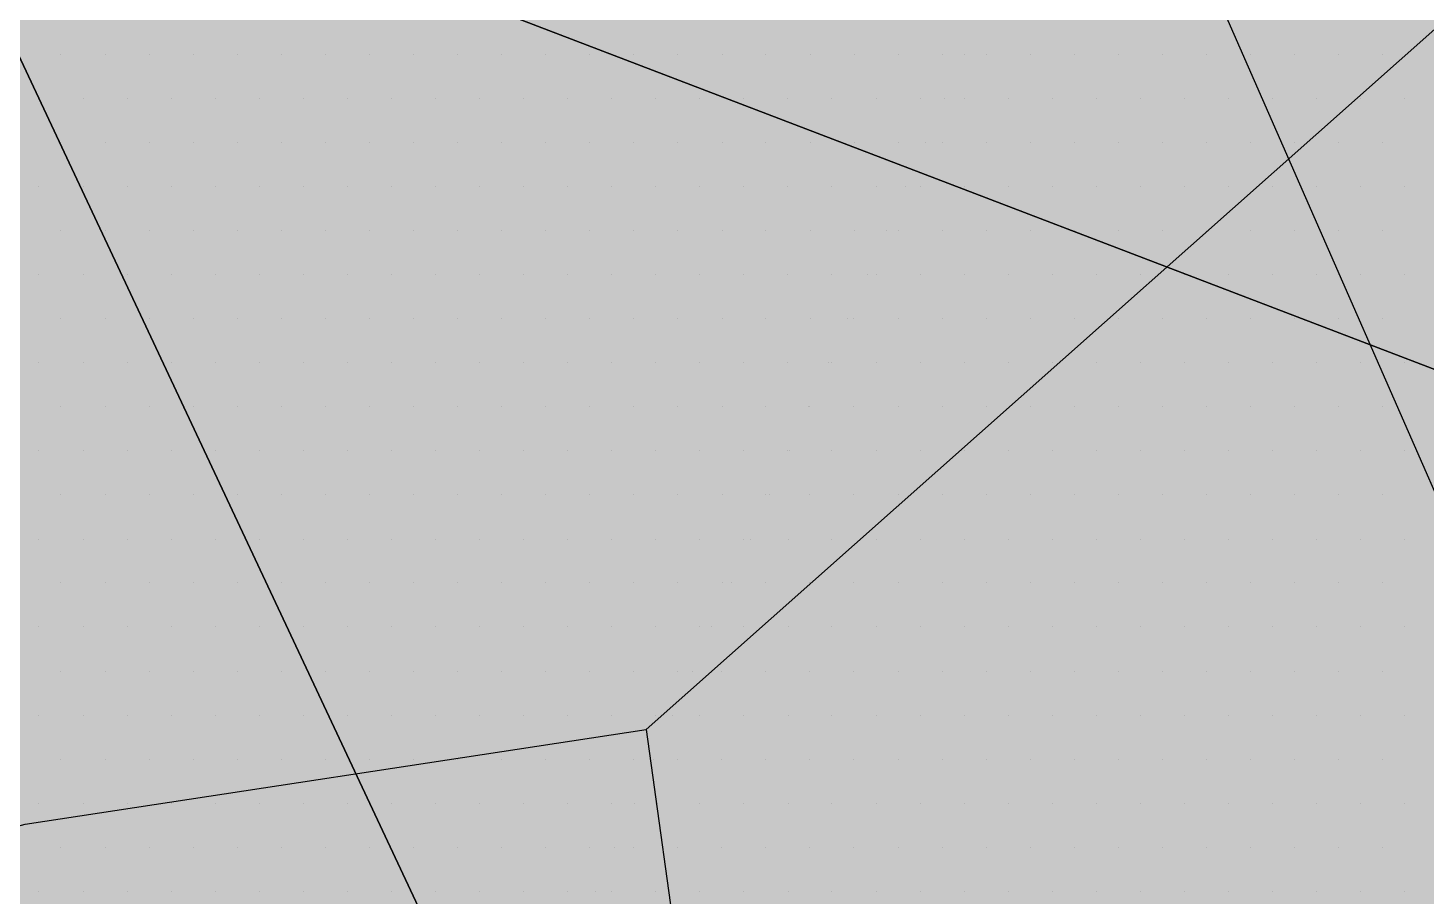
# Paper-space layout 'TOP_A1_00200_01-01-2017_MODELE' of a CAD drawing. Header units: millimetres. Extents: x -52 to 293, y -3 to 294.
# Drawn here: x -16.64 to -13.73, y 55.559 to 57.367 of the extents above; entities that cross this region are included whole.
import ezdxf

# ---------------------------------------------------------------- set-up
doc = ezdxf.new("R2010")
doc.units = ezdxf.units.MM
doc.header["$LTSCALE"] = 2
doc.linetypes.add('CACHEX2', pattern=[0.75, 0.5, -0.25])
for name, color, linetype in [('CALQUE_7', 4, 'Continuous'), ('CARTOUCHE', 7, 'Continuous'), ('rosace', 7, 'Continuous')]:
    doc.layers.add(name, color=color, linetype=linetype)

# ---------------------------------------------------------------- blocks, each defined once
blk = doc.blocks.new('A$C715108E3')
at = {"layer": 'CALQUE_7', "color": 131}
for p, q in [((-7.8185, -12.6892), (-7.8185, -12.6892)), ((-7.7267, -12.6892), (-7.7267, -12.6892)), ((-7.635, -12.6892), (-7.635, -12.6892)), ((-7.5434, -12.6892), (-7.5434, -12.6892)), ((-7.4515, -12.6892), (-7.4515, -12.6892)), ((-7.3597, -12.6892), (-7.3597, -12.6892)), ((-7.2683, -12.6892), (-7.2683, -12.6892)), ((-7.1764, -12.6892), (-7.1764, -12.6892)), ((-7.0846, -12.6892), (-7.0846, -12.6892)), ((-6.9928, -12.6892), (-6.9928, -12.6892)), ((-6.9013, -12.6892), (-6.9013, -12.6892)), ((-6.8095, -12.6892), (-6.8095, -12.6892)), ((-6.7175, -12.6892), (-6.7175, -12.6892)), ((-6.6262, -12.6892), (-6.6262, -12.6892)), ((-6.5342, -12.6892), (-6.5342, -12.6892)), ((-6.4421, -12.6892), (-6.4421, -12.6892)), ((-6.3509, -12.6892), (-6.3509, -12.6892)), ((-6.2589, -12.6892), (-6.2589, -12.6892)), ((-6.1672, -12.6892), (-6.1672, -12.6892)), ((-6.0757, -12.6892), (-6.0757, -12.6892)), ((-5.9841, -12.6892), (-5.9841, -12.6892)), ((-5.9376, -12.6892), (-5.9376, -12.6892)), ((-5.8921, -12.6892), (-5.8921, -12.6892)), ((-5.8001, -12.6892), (-5.8001, -12.6892)), ((-5.7088, -12.6892), (-5.7088, -12.6892)), ((-5.6168, -12.6892), (-5.6168, -12.6892)), ((-5.5248, -12.6892), (-5.5248, -12.6892)), ((-5.4335, -12.6892), (-5.4335, -12.6892)), ((-5.3417, -12.6892), (-5.3417, -12.6892)), ((-5.2498, -12.6892), (-5.2498, -12.6892)), ((-5.1584, -12.6892), (-5.1584, -12.6892)), ((-5.0665, -12.6892), (-5.0665, -12.6892)), ((-7.8642, -12.7805), (-7.8642, -12.7805)), ((-7.7724, -12.7805), (-7.7724, -12.7805)), ((-7.6809, -12.7805), (-7.6809, -12.7805)), ((-7.5891, -12.7805), (-7.5891, -12.7805)), ((-7.4973, -12.7805), (-7.4973, -12.7805)), ((-7.4058, -12.7805), (-7.4058, -12.7805)), ((-7.314, -12.7805), (-7.314, -12.7805)), ((-7.2222, -12.7805), (-7.2222, -12.7805)), ((-7.1307, -12.7805), (-7.1307, -12.7805)), ((-7.0389, -12.7805), (-7.0389, -12.7805)), ((-6.947, -12.7805), (-6.947, -12.7805)), ((-6.855, -12.7805), (-6.855, -12.7805)), ((-6.7637, -12.7805), (-6.7637, -12.7805)), ((-6.6719, -12.7805), (-6.6719, -12.7805)), ((-6.5799, -12.7805), (-6.5799, -12.7805)), ((-6.4886, -12.7805), (-6.4886, -12.7805)), ((-6.3966, -12.7805), (-6.3966, -12.7805)), ((-6.305, -12.7805), (-6.305, -12.7805)), ((-6.2133, -12.7805), (-6.2133, -12.7805)), ((-6.1213, -12.7805), (-6.1213, -12.7805)), ((-6.0296, -12.7805), (-6.0296, -12.7805)), ((-5.9785, -12.7805), (-5.9785, -12.7805)), ((-5.9376, -12.7805), (-5.9376, -12.7805)), ((-5.8465, -12.7805), (-5.8465, -12.7805)), ((-5.7545, -12.7805), (-5.7545, -12.7805)), ((-5.6625, -12.7805), (-5.6625, -12.7805)), ((-5.5712, -12.7805), (-5.5712, -12.7805)), ((-5.4792, -12.7805), (-5.4792, -12.7805)), ((-5.3874, -12.7805), (-5.3874, -12.7805)), ((-5.2959, -12.7805), (-5.2959, -12.7805)), ((-5.2041, -12.7805), (-5.2041, -12.7805)), ((-5.1123, -12.7805), (-5.1123, -12.7805)), ((-5.0208, -12.7805), (-5.0208, -12.7805)), ((-7.8185, -12.8729), (-7.8185, -12.8729)), ((-7.7267, -12.8729), (-7.7267, -12.8729)), ((-7.635, -12.8729), (-7.635, -12.8729)), ((-7.5434, -12.8729), (-7.5434, -12.8729)), ((-7.4515, -12.8729), (-7.4515, -12.8729)), ((-7.3597, -12.8729), (-7.3597, -12.8729)), ((-7.2683, -12.8729), (-7.2683, -12.8729)), ((-7.1764, -12.8729), (-7.1764, -12.8729)), ((-7.0846, -12.8729), (-7.0846, -12.8729)), ((-6.9928, -12.8729), (-6.9928, -12.8729)), ((-6.9013, -12.8729), (-6.9013, -12.8729)), ((-6.8095, -12.8729), (-6.8095, -12.8729)), ((-6.7175, -12.8729), (-6.7175, -12.8729)), ((-6.6262, -12.8729), (-6.6262, -12.8729)), ((-6.5342, -12.8729), (-6.5342, -12.8729)), ((-6.4421, -12.8729), (-6.4421, -12.8729)), ((-6.3509, -12.8729), (-6.3509, -12.8729)), ((-6.2589, -12.8729), (-6.2589, -12.8729)), ((-6.1672, -12.8729), (-6.1672, -12.8729)), ((-6.0757, -12.8729), (-6.0757, -12.8729)), ((-6.0188, -12.8729), (-6.0188, -12.8729)), ((-5.9841, -12.8729), (-5.9841, -12.8729)), ((-5.8921, -12.8729), (-5.8921, -12.8729)), ((-5.8001, -12.8729), (-5.8001, -12.8729)), ((-5.7088, -12.8729), (-5.7088, -12.8729)), ((-5.6168, -12.8729), (-5.6168, -12.8729)), ((-5.5248, -12.8729), (-5.5248, -12.8729)), ((-5.4335, -12.8729), (-5.4335, -12.8729)), ((-5.3417, -12.8729), (-5.3417, -12.8729)), ((-5.2498, -12.8729), (-5.2498, -12.8729)), ((-5.1584, -12.8729), (-5.1584, -12.8729)), ((-5.0665, -12.8729), (-5.0665, -12.8729)), ((-7.8642, -12.9639), (-7.8642, -12.9639)), ((-7.7724, -12.9639), (-7.7724, -12.9639)), ((-7.6809, -12.9639), (-7.6809, -12.9639)), ((-7.5891, -12.9639), (-7.5891, -12.9639)), ((-7.4973, -12.9639), (-7.4973, -12.9639)), ((-7.4058, -12.9639), (-7.4058, -12.9639)), ((-7.314, -12.9639), (-7.314, -12.9639)), ((-7.2222, -12.9639), (-7.2222, -12.9639)), ((-7.1307, -12.9639), (-7.1307, -12.9639)), ((-7.0389, -12.9639), (-7.0389, -12.9639)), ((-6.947, -12.9639), (-6.947, -12.9639)), ((-6.855, -12.9639), (-6.855, -12.9639)), ((-6.7637, -12.9639), (-6.7637, -12.9639)), ((-6.6719, -12.9639), (-6.6719, -12.9639)), ((-6.5799, -12.9639), (-6.5799, -12.9639)), ((-6.4886, -12.9639), (-6.4886, -12.9639)), ((-6.3966, -12.9639), (-6.3966, -12.9639)), ((-6.305, -12.9639), (-6.305, -12.9639)), ((-6.2133, -12.9639), (-6.2133, -12.9639)), ((-6.1213, -12.9639), (-6.1213, -12.9639)), ((-6.0596, -12.9641), (-6.0596, -12.9641)), ((-6.0296, -12.9641), (-6.0296, -12.9641)), ((-5.9376, -12.9641), (-5.9376, -12.9641)), ((-5.8465, -12.9641), (-5.8465, -12.9641)), ((-5.7545, -12.9641), (-5.7545, -12.9641)), ((-5.6625, -12.9641), (-5.6625, -12.9641)), ((-5.5712, -12.9641), (-5.5712, -12.9641)), ((-5.4792, -12.9641), (-5.4792, -12.9641)), ((-5.3874, -12.9641), (-5.3874, -12.9641)), ((-5.2959, -12.9641), (-5.2959, -12.9641)), ((-5.2041, -12.9641), (-5.2041, -12.9641)), ((-5.1123, -12.9641), (-5.1123, -12.9641)), ((-5.0208, -12.9641), (-5.0208, -12.9641)), ((-7.8185, -13.0556), (-7.8185, -13.0556)), ((-7.7267, -13.0556), (-7.7267, -13.0556)), ((-7.635, -13.0556), (-7.635, -13.0556)), ((-7.5434, -13.0556), (-7.5434, -13.0556)), ((-7.4515, -13.0556), (-7.4515, -13.0556)), ((-7.3597, -13.0556), (-7.3597, -13.0556)), ((-7.2683, -13.0556), (-7.2683, -13.0556)), ((-7.1764, -13.0556), (-7.1764, -13.0556)), ((-7.0846, -13.0556), (-7.0846, -13.0556)), ((-6.9928, -13.0556), (-6.9928, -13.0556)), ((-6.9013, -13.0556), (-6.9013, -13.0556)), ((-6.8095, -13.0556), (-6.8095, -13.0556)), ((-6.7175, -13.0556), (-6.7175, -13.0556)), ((-6.6262, -13.0556), (-6.6262, -13.0556)), ((-6.5342, -13.0556), (-6.5342, -13.0556)), ((-6.4421, -13.0556), (-6.4421, -13.0556)), ((-6.3509, -13.0556), (-6.3509, -13.0556)), ((-6.2589, -13.0556), (-6.2589, -13.0556)), ((-6.1672, -13.0556), (-6.1672, -13.0556)), ((-6.0997, -13.0556), (-6.0997, -13.0556)), ((-6.0757, -13.0556), (-6.0757, -13.0556)), ((-5.9841, -13.0556), (-5.9841, -13.0556)), ((-5.8921, -13.0556), (-5.8921, -13.0556)), ((-5.8001, -13.0556), (-5.8001, -13.0556)), ((-5.7088, -13.0556), (-5.7088, -13.0556)), ((-5.6168, -13.0556), (-5.6168, -13.0556)), ((-5.5248, -13.0556), (-5.5248, -13.0556)), ((-5.4335, -13.0556), (-5.4335, -13.0556)), ((-5.3417, -13.0556), (-5.3417, -13.0556)), ((-5.2498, -13.0556), (-5.2498, -13.0556)), ((-5.1584, -13.0556), (-5.1584, -13.0556)), ((-5.0665, -13.0556), (-5.0665, -13.0556)), ((-7.8642, -13.1478), (-7.8642, -13.1478)), ((-7.7724, -13.1478), (-7.7724, -13.1478)), ((-7.6809, -13.1478), (-7.6809, -13.1478)), ((-7.5891, -13.1478), (-7.5891, -13.1478)), ((-7.4973, -13.1478), (-7.4973, -13.1478)), ((-7.4058, -13.1478), (-7.4058, -13.1478)), ((-7.314, -13.1478), (-7.314, -13.1478)), ((-7.2222, -13.1478), (-7.2222, -13.1478)), ((-7.1307, -13.1478), (-7.1307, -13.1478)), ((-7.0389, -13.1478), (-7.0389, -13.1478)), ((-6.947, -13.1478), (-6.947, -13.1478)), ((-6.855, -13.1478), (-6.855, -13.1478)), ((-6.7637, -13.1478), (-6.7637, -13.1478)), ((-6.6719, -13.1478), (-6.6719, -13.1478)), ((-6.5799, -13.1478), (-6.5799, -13.1478)), ((-6.4886, -13.1478), (-6.4886, -13.1478)), ((-6.3966, -13.1478), (-6.3966, -13.1478)), ((-6.305, -13.1478), (-6.305, -13.1478)), ((-6.2133, -13.1478), (-6.2133, -13.1478)), ((-6.1398, -13.148), (-6.1398, -13.148)), ((-6.1213, -13.148), (-6.1213, -13.148)), ((-6.0296, -13.148), (-6.0296, -13.148)), ((-5.9376, -13.148), (-5.9376, -13.148)), ((-5.8465, -13.148), (-5.8465, -13.148)), ((-5.7545, -13.148), (-5.7545, -13.148)), ((-5.6625, -13.148), (-5.6625, -13.148)), ((-5.5712, -13.148), (-5.5712, -13.148)), ((-5.4792, -13.148), (-5.4792, -13.148)), ((-5.3874, -13.148), (-5.3874, -13.148)), ((-5.2959, -13.148), (-5.2959, -13.148)), ((-5.2041, -13.148), (-5.2041, -13.148)), ((-5.1123, -13.148), (-5.1123, -13.148)), ((-5.0208, -13.148), (-5.0208, -13.148)), ((-7.8185, -13.2392), (-7.8185, -13.2392)), ((-7.7267, -13.2392), (-7.7267, -13.2392)), ((-7.635, -13.2392), (-7.635, -13.2392)), ((-7.5434, -13.2392), (-7.5434, -13.2392)), ((-7.4515, -13.2392), (-7.4515, -13.2392)), ((-7.3597, -13.2392), (-7.3597, -13.2392)), ((-7.2683, -13.2392), (-7.2683, -13.2392)), ((-7.1764, -13.2392), (-7.1764, -13.2392)), ((-7.0846, -13.2392), (-7.0846, -13.2392)), ((-6.9928, -13.2392), (-6.9928, -13.2392)), ((-6.9013, -13.2392), (-6.9013, -13.2392)), ((-6.8095, -13.2392), (-6.8095, -13.2392)), ((-6.7175, -13.2392), (-6.7175, -13.2392)), ((-6.6262, -13.2392), (-6.6262, -13.2392)), ((-6.5342, -13.2392), (-6.5342, -13.2392)), ((-6.4421, -13.2392), (-6.4421, -13.2392)), ((-6.3509, -13.2392), (-6.3509, -13.2392)), ((-6.2589, -13.2392), (-6.2589, -13.2392)), ((-6.1807, -13.2392), (-6.1807, -13.2392)), ((-6.1674, -13.2392), (-6.1674, -13.2392)), ((-6.0757, -13.2392), (-6.0757, -13.2392)), ((-5.9841, -13.2392), (-5.9841, -13.2392)), ((-5.8921, -13.2392), (-5.8921, -13.2392)), ((-5.8001, -13.2392), (-5.8001, -13.2392)), ((-5.7088, -13.2392), (-5.7088, -13.2392)), ((-5.6168, -13.2392), (-5.6168, -13.2392)), ((-5.5248, -13.2392), (-5.5248, -13.2392)), ((-5.4335, -13.2392), (-5.4335, -13.2392)), ((-5.3417, -13.2392), (-5.3417, -13.2392)), ((-5.2498, -13.2392), (-5.2498, -13.2392)), ((-5.1584, -13.2392), (-5.1584, -13.2392)), ((-5.0665, -13.2392), (-5.0665, -13.2392)), ((-7.8642, -13.3309), (-7.8642, -13.3309)), ((-7.7724, -13.3309), (-7.7724, -13.3309)), ((-7.6809, -13.3309), (-7.6809, -13.3309)), ((-7.5891, -13.3309), (-7.5891, -13.3309)), ((-7.4973, -13.3309), (-7.4973, -13.3309)), ((-7.4058, -13.3309), (-7.4058, -13.3309)), ((-7.314, -13.3309), (-7.314, -13.3309)), ((-7.2222, -13.3309), (-7.2222, -13.3309)), ((-7.1307, -13.3309), (-7.1307, -13.3309)), ((-7.0389, -13.3309), (-7.0389, -13.3309)), ((-6.947, -13.3309), (-6.947, -13.3309)), ((-6.855, -13.3309), (-6.855, -13.3309)), ((-6.7637, -13.3309), (-6.7637, -13.3309)), ((-6.6719, -13.3309), (-6.6719, -13.3309)), ((-6.5799, -13.3309), (-6.5799, -13.3309)), ((-6.4886, -13.3309), (-6.4886, -13.3309)), ((-6.3966, -13.3309), (-6.3966, -13.3309)), ((-6.305, -13.3309), (-6.305, -13.3309)), ((-6.2208, -13.3309), (-6.2208, -13.3309)), ((-6.2133, -13.3309), (-6.2133, -13.3309)), ((-6.1213, -13.3309), (-6.1213, -13.3309)), ((-6.0296, -13.3309), (-6.0296, -13.3309)), ((-5.9376, -13.3309), (-5.9376, -13.3309)), ((-5.8465, -13.3309), (-5.8465, -13.3309)), ((-5.7545, -13.3309), (-5.7545, -13.3309)), ((-5.6625, -13.3309), (-5.6625, -13.3309)), ((-5.5712, -13.3309), (-5.5712, -13.3309)), ((-5.4792, -13.3309), (-5.4792, -13.3309)), ((-5.3874, -13.3309), (-5.3874, -13.3309)), ((-5.2959, -13.3309), (-5.2959, -13.3309)), ((-5.2041, -13.3309), (-5.2041, -13.3309)), ((-5.1123, -13.3309), (-5.1123, -13.3309)), ((-5.0208, -13.3309), (-5.0208, -13.3309)), ((-7.8185, -13.4233), (-7.8185, -13.4233)), ((-7.7267, -13.4233), (-7.7267, -13.4233)), ((-7.635, -13.4233), (-7.635, -13.4233)), ((-7.5434, -13.4233), (-7.5434, -13.4233)), ((-7.4515, -13.4233), (-7.4515, -13.4233)), ((-7.3597, -13.4233), (-7.3597, -13.4233)), ((-7.2683, -13.4233), (-7.2683, -13.4233)), ((-7.1764, -13.4233), (-7.1764, -13.4233)), ((-7.0846, -13.4233), (-7.0846, -13.4233)), ((-6.9928, -13.4233), (-6.9928, -13.4233)), ((-6.9013, -13.4233), (-6.9013, -13.4233)), ((-6.8095, -13.4233), (-6.8095, -13.4233)), ((-6.7175, -13.4233), (-6.7175, -13.4233)), ((-6.6262, -13.4233), (-6.6262, -13.4233)), ((-6.5342, -13.4233), (-6.5342, -13.4233)), ((-6.4421, -13.4233), (-6.4421, -13.4233)), ((-6.3509, -13.4233), (-6.3509, -13.4233)), ((-6.2611, -13.4233), (-6.2611, -13.4233)), ((-6.259, -13.4233), (-6.259, -13.4233)), ((-6.1674, -13.4233), (-6.1674, -13.4233)), ((-6.0757, -13.4233), (-6.0757, -13.4233)), ((-5.9841, -13.4233), (-5.9841, -13.4233)), ((-5.8921, -13.4233), (-5.8921, -13.4233)), ((-5.8001, -13.4233), (-5.8001, -13.4233)), ((-5.7088, -13.4233), (-5.7088, -13.4233)), ((-5.6168, -13.4233), (-5.6168, -13.4233)), ((-5.5248, -13.4233), (-5.5248, -13.4233)), ((-5.4335, -13.4233), (-5.4335, -13.4233)), ((-5.3417, -13.4233), (-5.3417, -13.4233)), ((-5.2498, -13.4233), (-5.2498, -13.4233)), ((-5.1584, -13.4233), (-5.1584, -13.4233)), ((-5.0665, -13.4233), (-5.0665, -13.4233)), ((-7.8642, -13.5146), (-7.8642, -13.5146)), ((-7.7724, -13.5146), (-7.7724, -13.5146)), ((-7.6809, -13.5146), (-7.6809, -13.5146)), ((-7.5891, -13.5146), (-7.5891, -13.5146)), ((-7.4973, -13.5146), (-7.4973, -13.5146)), ((-7.4058, -13.5146), (-7.4058, -13.5146)), ((-7.314, -13.5146), (-7.314, -13.5146)), ((-7.2222, -13.5146), (-7.2222, -13.5146)), ((-7.1307, -13.5146), (-7.1307, -13.5146)), ((-7.0389, -13.5146), (-7.0389, -13.5146)), ((-6.947, -13.5146), (-6.947, -13.5146)), ((-6.855, -13.5146), (-6.855, -13.5146)), ((-6.7637, -13.5146), (-6.7637, -13.5146)), ((-6.6719, -13.5146), (-6.6719, -13.5146)), ((-6.5799, -13.5146), (-6.5799, -13.5146)), ((-6.4886, -13.5146), (-6.4886, -13.5146)), ((-6.3966, -13.5146), (-6.3966, -13.5146)), ((-6.305, -13.5146), (-6.305, -13.5146)), ((-6.302, -13.5146), (-6.302, -13.5146)), ((-6.2133, -13.5146), (-6.2133, -13.5146)), ((-6.1213, -13.5146), (-6.1213, -13.5146)), ((-6.0296, -13.5146), (-6.0296, -13.5146)), ((-5.9376, -13.5146), (-5.9376, -13.5146)), ((-5.8465, -13.5146), (-5.8465, -13.5146)), ((-5.7545, -13.5146), (-5.7545, -13.5146)), ((-5.6625, -13.5146), (-5.6625, -13.5146)), ((-5.5712, -13.5146), (-5.5712, -13.5146)), ((-5.4792, -13.5146), (-5.4792, -13.5146)), ((-5.3874, -13.5146), (-5.3874, -13.5146)), ((-5.2959, -13.5146), (-5.2959, -13.5146)), ((-5.2041, -13.5146), (-5.2041, -13.5146)), ((-5.1123, -13.5146), (-5.1123, -13.5146)), ((-5.0208, -13.5146), (-5.0208, -13.5146)), ((-7.8185, -13.6058), (-7.8185, -13.6058)), ((-7.7267, -13.6058), (-7.7267, -13.6058)), ((-7.635, -13.6058), (-7.635, -13.6058)), ((-7.5434, -13.6058), (-7.5434, -13.6058)), ((-7.4515, -13.6058), (-7.4515, -13.6058)), ((-7.3597, -13.6058), (-7.3597, -13.6058)), ((-7.2683, -13.6058), (-7.2683, -13.6058)), ((-7.1764, -13.6058), (-7.1764, -13.6058)), ((-7.0846, -13.6058), (-7.0846, -13.6058)), ((-6.9928, -13.6058), (-6.9928, -13.6058)), ((-6.9013, -13.6058), (-6.9013, -13.6058)), ((-6.8095, -13.6058), (-6.8095, -13.6058)), ((-6.7175, -13.6058), (-6.7175, -13.6058)), ((-6.6262, -13.6058), (-6.6262, -13.6058)), ((-6.5342, -13.6058), (-6.5342, -13.6058)), ((-6.4421, -13.6058), (-6.4421, -13.6058)), ((-6.3509, -13.6058), (-6.3509, -13.6058)), ((-6.3424, -13.6058), (-6.3424, -13.6058)), ((-6.259, -13.6058), (-6.259, -13.6058)), ((-6.1674, -13.6058), (-6.1674, -13.6058)), ((-6.0757, -13.6058), (-6.0757, -13.6058)), ((-5.9841, -13.6058), (-5.9841, -13.6058)), ((-5.8921, -13.6058), (-5.8921, -13.6058)), ((-5.8001, -13.6058), (-5.8001, -13.6058)), ((-5.7088, -13.6058), (-5.7088, -13.6058)), ((-5.6168, -13.6058), (-5.6168, -13.6058)), ((-5.5248, -13.6058), (-5.5248, -13.6058)), ((-5.4335, -13.6058), (-5.4335, -13.6058)), ((-5.3417, -13.6058), (-5.3417, -13.6058)), ((-5.2498, -13.6058), (-5.2498, -13.6058)), ((-5.1584, -13.6058), (-5.1584, -13.6058)), ((-5.0665, -13.6058), (-5.0665, -13.6058)), ((-7.8642, -13.6984), (-7.8642, -13.6984)), ((-7.7724, -13.6984), (-7.7724, -13.6984)), ((-7.6809, -13.6984), (-7.6809, -13.6984)), ((-7.5891, -13.6984), (-7.5891, -13.6984)), ((-7.4973, -13.6984), (-7.4973, -13.6984)), ((-7.4058, -13.6984), (-7.4058, -13.6984)), ((-7.314, -13.6984), (-7.314, -13.6984)), ((-7.2222, -13.6984), (-7.2222, -13.6984)), ((-7.1307, -13.6984), (-7.1307, -13.6984)), ((-7.0389, -13.6984), (-7.0389, -13.6984)), ((-6.947, -13.6984), (-6.947, -13.6984)), ((-6.855, -13.6984), (-6.855, -13.6984)), ((-6.7637, -13.6984), (-6.7637, -13.6984)), ((-6.6719, -13.6984), (-6.6719, -13.6984)), ((-6.5799, -13.6984), (-6.5799, -13.6984)), ((-6.4886, -13.6984), (-6.4886, -13.6984)), ((-6.3966, -13.6984), (-6.3966, -13.6984)), ((-6.3825, -13.6984), (-6.3825, -13.6984)), ((-6.3046, -13.6984), (-6.3046, -13.6984)), ((-6.2133, -13.6984), (-6.2133, -13.6984)), ((-6.1213, -13.6984), (-6.1213, -13.6984)), ((-6.0296, -13.6984), (-6.0296, -13.6984)), ((-5.9376, -13.6984), (-5.9376, -13.6984)), ((-5.8465, -13.6984), (-5.8465, -13.6984)), ((-5.7545, -13.6984), (-5.7545, -13.6984)), ((-5.6625, -13.6984), (-5.6625, -13.6984)), ((-5.5712, -13.6984), (-5.5712, -13.6984)), ((-5.4792, -13.6984), (-5.4792, -13.6984)), ((-5.3874, -13.6984), (-5.3874, -13.6984)), ((-5.2959, -13.6984), (-5.2959, -13.6984)), ((-5.2041, -13.6984), (-5.2041, -13.6984)), ((-5.1123, -13.6984), (-5.1123, -13.6984)), ((-5.0208, -13.6984), (-5.0208, -13.6984)), ((-7.8185, -13.7897), (-7.8185, -13.7897)), ((-7.7267, -13.7897), (-7.7267, -13.7897)), ((-7.635, -13.7897), (-7.635, -13.7897)), ((-7.5434, -13.7897), (-7.5434, -13.7897)), ((-7.4515, -13.7897), (-7.4515, -13.7897)), ((-7.3597, -13.7897), (-7.3597, -13.7897)), ((-7.2683, -13.7897), (-7.2683, -13.7897)), ((-7.1764, -13.7897), (-7.1764, -13.7897)), ((-7.0846, -13.7897), (-7.0846, -13.7897)), ((-6.9928, -13.7897), (-6.9928, -13.7897)), ((-6.9013, -13.7897), (-6.9013, -13.7897)), ((-6.8095, -13.7897), (-6.8095, -13.7897)), ((-6.7175, -13.7897), (-6.7175, -13.7897)), ((-6.6262, -13.7897), (-6.6262, -13.7897)), ((-6.5342, -13.7897), (-6.5342, -13.7897)), ((-6.4421, -13.7897), (-6.4421, -13.7897)), ((-6.4234, -13.7897), (-6.4234, -13.7897)), ((-6.3511, -13.7897), (-6.3511, -13.7897)), ((-6.259, -13.7897), (-6.259, -13.7897)), ((-6.1674, -13.7897), (-6.1674, -13.7897)), ((-6.0757, -13.7897), (-6.0757, -13.7897)), ((-5.9841, -13.7897), (-5.9841, -13.7897)), ((-5.8921, -13.7897), (-5.8921, -13.7897)), ((-5.8001, -13.7897), (-5.8001, -13.7897)), ((-5.7088, -13.7897), (-5.7088, -13.7897)), ((-5.6168, -13.7897), (-5.6168, -13.7897)), ((-5.5248, -13.7897), (-5.5248, -13.7897)), ((-5.4335, -13.7897), (-5.4335, -13.7897)), ((-5.3417, -13.7897), (-5.3417, -13.7897)), ((-5.2498, -13.7897), (-5.2498, -13.7897)), ((-5.1584, -13.7897), (-5.1584, -13.7897)), ((-5.0665, -13.7897), (-5.0665, -13.7897)), ((-7.8642, -13.8809), (-7.8642, -13.8809)), ((-7.7724, -13.8809), (-7.7724, -13.8809)), ((-7.6809, -13.8809), (-7.6809, -13.8809)), ((-7.5891, -13.8809), (-7.5891, -13.8809)), ((-7.4973, -13.8809), (-7.4973, -13.8809)), ((-7.4058, -13.8809), (-7.4058, -13.8809)), ((-7.314, -13.8809), (-7.314, -13.8809)), ((-7.2222, -13.8809), (-7.2222, -13.8809)), ((-7.1307, -13.8809), (-7.1307, -13.8809)), ((-7.0389, -13.8809), (-7.0389, -13.8809)), ((-6.947, -13.8809), (-6.947, -13.8809)), ((-6.855, -13.8809), (-6.855, -13.8809)), ((-6.7637, -13.8809), (-6.7637, -13.8809)), ((-6.6719, -13.8809), (-6.6719, -13.8809)), ((-6.5799, -13.8809), (-6.5799, -13.8809)), ((-6.4886, -13.8809), (-6.4886, -13.8809)), ((-6.4635, -13.8809), (-6.4635, -13.8809)), ((-6.3966, -13.8809), (-6.3966, -13.8809)), ((-6.3046, -13.8809), (-6.3046, -13.8809)), ((-6.2133, -13.8809), (-6.2133, -13.8809)), ((-6.1213, -13.8809), (-6.1213, -13.8809)), ((-6.0296, -13.8809), (-6.0296, -13.8809)), ((-5.9376, -13.8809), (-5.9376, -13.8809)), ((-5.8465, -13.8809), (-5.8465, -13.8809)), ((-5.7545, -13.8809), (-5.7545, -13.8809)), ((-5.6625, -13.8809), (-5.6625, -13.8809)), ((-5.5712, -13.8809), (-5.5712, -13.8809)), ((-5.4792, -13.8809), (-5.4792, -13.8809)), ((-5.3874, -13.8809), (-5.3874, -13.8809)), ((-5.2959, -13.8809), (-5.2959, -13.8809)), ((-5.2041, -13.8809), (-5.2041, -13.8809)), ((-5.1123, -13.8809), (-5.1123, -13.8809)), ((-5.0208, -13.8809), (-5.0208, -13.8809)), ((-7.8185, -13.9735), (-7.8185, -13.9735)), ((-7.7267, -13.9735), (-7.7267, -13.9735)), ((-7.635, -13.9735), (-7.635, -13.9735)), ((-7.5434, -13.9735), (-7.5434, -13.9735)), ((-7.4515, -13.9735), (-7.4515, -13.9735)), ((-7.3597, -13.9735), (-7.3597, -13.9735)), ((-7.2683, -13.9735), (-7.2683, -13.9735)), ((-7.1764, -13.9735), (-7.1764, -13.9735)), ((-7.0846, -13.9735), (-7.0846, -13.9735)), ((-6.9928, -13.9735), (-6.9928, -13.9735)), ((-6.9013, -13.9735), (-6.9013, -13.9735)), ((-6.8095, -13.9735), (-6.8095, -13.9735)), ((-6.7175, -13.9735), (-6.7175, -13.9735)), ((-6.6262, -13.9735), (-6.6262, -13.9735)), ((-6.5342, -13.9735), (-6.5342, -13.9735)), ((-6.5044, -13.9735), (-6.5044, -13.9735)), ((-6.4423, -13.9735), (-6.4423, -13.9735)), ((-6.3511, -13.9735), (-6.3511, -13.9735)), ((-6.259, -13.9735), (-6.259, -13.9735)), ((-6.1674, -13.9735), (-6.1674, -13.9735)), ((-6.0757, -13.9735), (-6.0757, -13.9735)), ((-5.9841, -13.9735), (-5.9841, -13.9735)), ((-5.8921, -13.9735), (-5.8921, -13.9735)), ((-5.8001, -13.9735), (-5.8001, -13.9735)), ((-5.7088, -13.9735), (-5.7088, -13.9735)), ((-5.6168, -13.9735), (-5.6168, -13.9735)), ((-5.5248, -13.9735), (-5.5248, -13.9735)), ((-5.4335, -13.9735), (-5.4335, -13.9735)), ((-5.3417, -13.9735), (-5.3417, -13.9735)), ((-5.2498, -13.9735), (-5.2498, -13.9735)), ((-5.1584, -13.9735), (-5.1584, -13.9735)), ((-5.0665, -13.9735), (-5.0665, -13.9735)), ((-7.8642, -14.065), (-7.8642, -14.065)), ((-7.7724, -14.065), (-7.7724, -14.065)), ((-7.6809, -14.065), (-7.6809, -14.065)), ((-7.5891, -14.065), (-7.5891, -14.065)), ((-7.4973, -14.065), (-7.4973, -14.065)), ((-7.4058, -14.065), (-7.4058, -14.065)), ((-7.314, -14.065), (-7.314, -14.065)), ((-7.2222, -14.065), (-7.2222, -14.065)), ((-7.1307, -14.065), (-7.1307, -14.065)), ((-7.0389, -14.065), (-7.0389, -14.065)), ((-6.947, -14.065), (-6.947, -14.065)), ((-6.855, -14.065), (-6.855, -14.065)), ((-6.7637, -14.065), (-6.7637, -14.065)), ((-6.6719, -14.065), (-6.6719, -14.065)), ((-6.5799, -14.065), (-6.5799, -14.065)), ((-6.5445, -14.065), (-6.5445, -14.065)), ((-6.4886, -14.065), (-6.4886, -14.065)), ((-6.3966, -14.065), (-6.3966, -14.065)), ((-6.3046, -14.065), (-6.3046, -14.065)), ((-6.2133, -14.065), (-6.2133, -14.065)), ((-6.1213, -14.065), (-6.1213, -14.065)), ((-6.0296, -14.065), (-6.0296, -14.065)), ((-5.9376, -14.065), (-5.9376, -14.065)), ((-5.8465, -14.065), (-5.8465, -14.065)), ((-5.7545, -14.065), (-5.7545, -14.065)), ((-5.6625, -14.065), (-5.6625, -14.065)), ((-5.5712, -14.065), (-5.5712, -14.065)), ((-5.4792, -14.065), (-5.4792, -14.065)), ((-5.3874, -14.065), (-5.3874, -14.065)), ((-5.2959, -14.065), (-5.2959, -14.065)), ((-5.2041, -14.065), (-5.2041, -14.065)), ((-5.1123, -14.065), (-5.1123, -14.065)), ((-5.0208, -14.065), (-5.0208, -14.065)), ((-7.8185, -14.1574), (-7.8185, -14.1574)), ((-7.7267, -14.1574), (-7.7267, -14.1574)), ((-7.635, -14.1574), (-7.635, -14.1574)), ((-7.5434, -14.1574), (-7.5434, -14.1574)), ((-7.4515, -14.1574), (-7.4515, -14.1574)), ((-7.3597, -14.1574), (-7.3597, -14.1574)), ((-7.2683, -14.1574), (-7.2683, -14.1574)), ((-7.1764, -14.1574), (-7.1764, -14.1574)), ((-7.0846, -14.1574), (-7.0846, -14.1574)), ((-6.9928, -14.1574), (-6.9928, -14.1574)), ((-6.9013, -14.1574), (-6.9013, -14.1574)), ((-6.8095, -14.1574), (-6.8095, -14.1574)), ((-6.7175, -14.1574), (-6.7175, -14.1574)), ((-6.6262, -14.1574), (-6.6262, -14.1574)), ((-6.5846, -14.1574), (-6.5846, -14.1574)), ((-6.5343, -14.1574), (-6.5343, -14.1574)), ((-6.4423, -14.1574), (-6.4423, -14.1574)), ((-6.3511, -14.1574), (-6.3511, -14.1574)), ((-6.259, -14.1574), (-6.259, -14.1574)), ((-6.1674, -14.1574), (-6.1674, -14.1574)), ((-6.0757, -14.1574), (-6.0757, -14.1574)), ((-5.9841, -14.1574), (-5.9841, -14.1574)), ((-5.8921, -14.1574), (-5.8921, -14.1574)), ((-5.8001, -14.1574), (-5.8001, -14.1574)), ((-5.7088, -14.1574), (-5.7088, -14.1574)), ((-5.6168, -14.1574), (-5.6168, -14.1574)), ((-5.5248, -14.1574), (-5.5248, -14.1574)), ((-5.4335, -14.1574), (-5.4335, -14.1574)), ((-5.3417, -14.1574), (-5.3417, -14.1574)), ((-5.2498, -14.1574), (-5.2498, -14.1574)), ((-5.1584, -14.1574), (-5.1584, -14.1574)), ((-5.0665, -14.1574), (-5.0665, -14.1574)), ((-7.8642, -14.2488), (-7.8642, -14.2488)), ((-7.7724, -14.2488), (-7.7724, -14.2488)), ((-7.6809, -14.2488), (-7.6809, -14.2488)), ((-7.5891, -14.2488), (-7.5891, -14.2488)), ((-7.4973, -14.2488), (-7.4973, -14.2488)), ((-7.4058, -14.2488), (-7.4058, -14.2488)), ((-7.314, -14.2488), (-7.314, -14.2488)), ((-7.2222, -14.2488), (-7.2222, -14.2488)), ((-7.1307, -14.2488), (-7.1307, -14.2488)), ((-7.0389, -14.2488), (-7.0389, -14.2488)), ((-6.947, -14.2488), (-6.947, -14.2488)), ((-6.855, -14.2488), (-6.855, -14.2488)), ((-6.7637, -14.2488), (-6.7637, -14.2488)), ((-6.6719, -14.2488), (-6.6719, -14.2488)), ((-6.6254, -14.2488), (-6.6254, -14.2488)), ((-6.5799, -14.2488), (-6.5799, -14.2488)), ((-6.4886, -14.2488), (-6.4886, -14.2488)), ((-6.3966, -14.2488), (-6.3966, -14.2488)), ((-6.3046, -14.2488), (-6.3046, -14.2488)), ((-6.2133, -14.2488), (-6.2133, -14.2488)), ((-6.1213, -14.2488), (-6.1213, -14.2488)), ((-6.0296, -14.2488), (-6.0296, -14.2488)), ((-5.9376, -14.2488), (-5.9376, -14.2488)), ((-5.8465, -14.2488), (-5.8465, -14.2488)), ((-5.7545, -14.2488), (-5.7545, -14.2488)), ((-5.6625, -14.2488), (-5.6625, -14.2488)), ((-5.5712, -14.2488), (-5.5712, -14.2488)), ((-5.4792, -14.2488), (-5.4792, -14.2488)), ((-5.3874, -14.2488), (-5.3874, -14.2488)), ((-5.2959, -14.2488), (-5.2959, -14.2488)), ((-5.2041, -14.2488), (-5.2041, -14.2488)), ((-5.1123, -14.2488), (-5.1123, -14.2488)), ((-5.0208, -14.2488), (-5.0208, -14.2488)), ((-7.8185, -14.3401), (-7.8185, -14.3401)), ((-7.7267, -14.3401), (-7.7267, -14.3401)), ((-7.635, -14.3401), (-7.635, -14.3401)), ((-7.5434, -14.3401), (-7.5434, -14.3401)), ((-7.4515, -14.3401), (-7.4515, -14.3401)), ((-7.3597, -14.3401), (-7.3597, -14.3401)), ((-7.2683, -14.3401), (-7.2683, -14.3401)), ((-7.1764, -14.3401), (-7.1764, -14.3401)), ((-7.0846, -14.3401), (-7.0846, -14.3401)), ((-6.9928, -14.3401), (-6.9928, -14.3401)), ((-6.9013, -14.3401), (-6.9013, -14.3401)), ((-6.8095, -14.3401), (-6.8095, -14.3401)), ((-6.7175, -14.3401), (-6.7175, -14.3401)), ((-6.6659, -14.3401), (-6.6659, -14.3401)), ((-6.6262, -14.3401), (-6.6262, -14.3401)), ((-6.5343, -14.3401), (-6.5343, -14.3401)), ((-6.4423, -14.3401), (-6.4423, -14.3401)), ((-6.3511, -14.3401), (-6.3511, -14.3401)), ((-6.259, -14.3401), (-6.259, -14.3401)), ((-6.1674, -14.3401), (-6.1674, -14.3401)), ((-6.0757, -14.3401), (-6.0757, -14.3401)), ((-5.9841, -14.3401), (-5.9841, -14.3401)), ((-5.8921, -14.3401), (-5.8921, -14.3401)), ((-5.8001, -14.3401), (-5.8001, -14.3401)), ((-5.7088, -14.3401), (-5.7088, -14.3401)), ((-5.6168, -14.3401), (-5.6168, -14.3401)), ((-5.5248, -14.3401), (-5.5248, -14.3401)), ((-5.4335, -14.3401), (-5.4335, -14.3401)), ((-5.3417, -14.3401), (-5.3417, -14.3401)), ((-5.2498, -14.3401), (-5.2498, -14.3401)), ((-5.1584, -14.3401), (-5.1584, -14.3401)), ((-5.0665, -14.3401), (-5.0665, -14.3401)), ((-7.8642, -14.4325), (-7.8642, -14.4325)), ((-7.7724, -14.4325), (-7.7724, -14.4325)), ((-7.6809, -14.4325), (-7.6809, -14.4325)), ((-7.5891, -14.4325), (-7.5891, -14.4325)), ((-7.4973, -14.4325), (-7.4973, -14.4325)), ((-7.4058, -14.4325), (-7.4058, -14.4325)), ((-7.314, -14.4325), (-7.314, -14.4325)), ((-7.2222, -14.4325), (-7.2222, -14.4325)), ((-7.1307, -14.4325), (-7.1307, -14.4325)), ((-7.0389, -14.4325), (-7.0389, -14.4325)), ((-6.947, -14.4325), (-6.947, -14.4325)), ((-6.855, -14.4325), (-6.855, -14.4325)), ((-6.7637, -14.4325), (-6.7637, -14.4325)), ((-6.706, -14.4325), (-6.706, -14.4325)), ((-6.6719, -14.4325), (-6.6719, -14.4325)), ((-6.5799, -14.4325), (-6.5799, -14.4325)), ((-6.4886, -14.4325), (-6.4886, -14.4325)), ((-6.3966, -14.4325), (-6.3966, -14.4325)), ((-6.3046, -14.4325), (-6.3046, -14.4325)), ((-6.2133, -14.4325), (-6.2133, -14.4325)), ((-6.1213, -14.4325), (-6.1213, -14.4325)), ((-6.0296, -14.4325), (-6.0296, -14.4325)), ((-5.9376, -14.4325), (-5.9376, -14.4325)), ((-5.8465, -14.4325), (-5.8465, -14.4325)), ((-5.7545, -14.4325), (-5.7545, -14.4325)), ((-5.6625, -14.4325), (-5.6625, -14.4325)), ((-5.5712, -14.4325), (-5.5712, -14.4325)), ((-5.4792, -14.4325), (-5.4792, -14.4325)), ((-5.3874, -14.4325), (-5.3874, -14.4325)), ((-5.2959, -14.4325), (-5.2959, -14.4325)), ((-5.2041, -14.4325), (-5.2041, -14.4325)), ((-5.1123, -14.4325), (-5.1123, -14.4325)), ((-5.0208, -14.4325), (-5.0208, -14.4325))]:
    blk.add_line(p, q, dxfattribs=at)
blk = doc.blocks.new('A$C581E6685')
at = {"layer": 'rosace'}
for color, points in [(142, [(-45.3965, 37.4846), (-39.5666, 28.8703), (-39.344, 28.5414), (-39.8519, 24.2064), (-36.9477, 25.4853), (-26.3566, 30.2032), (-36.1863, 24.0789), (-38.2746, 22.2236), (-38.1337, 21.2132), (-33.6363, 11.1845), (-39.5393, 21.4709), (-40.6525, 23.2405), (-42.0615, 23.3525), (-53.1072, 18.3767), (-43.3972, 24.4856), (-40.4756, 26.2259), (-40.684, 26.8894)]), (140, [(-45.3965, 37.4846), (-41.9745, 25.9278), (-41.7809, 23.8865), (-42.0615, 23.3525), (-44.9268, 21.9767), (-53.1072, 18.3767), (-40.8028, 21.6905), (-39.5666, 22.0268), (-38.2746, 22.2236), (-38.1337, 21.2132), (-33.6363, 11.1845), (-36.0802, 21.4612), (-37.3405, 24.3346), (-37.4251, 24.9804), (-36.9477, 25.4853), (-26.3566, 30.2032), (-37.8747, 26.8339), (-39.7286, 26.4119), (-40.3751, 26.6371), (-40.684, 26.8894)]), (32, [(-39.8519, 24.2064), (-37.1498, 25.5201), (-23.2602, 17.8548)]), (32, [(-39.8519, 24.2064), (-38.5844, 21.5046), (-46.2303, 8.0935)]), (40, [(-39.8519, 24.2064), (-23.2602, 17.8548), (-38.5844, 21.5046)])]:
    blk.add_hatch(color=color, dxfattribs=at).paths.add_polyline_path(points)
at = {"layer": 'rosace', "color": 142}
blk.add_lwpolyline([(-45.3965, 37.4846), (-39.3434, 28.5414), (-39.8519, 24.2064), (-36.9477, 25.4853), (-26.3566, 30.2032), (-36.1857, 24.0789), (-38.2739, 22.2236), (-38.1337, 21.2132), (-33.6358, 11.1845), (-39.5393, 21.4709), (-40.6518, 23.2405), (-42.0615, 23.3525), (-53.1072, 18.3767), (-43.3964, 24.4856), (-40.4756, 26.2259), (-40.6836, 26.8894)], close=True, dxfattribs=at)
at = {"layer": 'rosace', "color": 140}
blk.add_lwpolyline([(-45.3965, 37.4846), (-41.9745, 25.9278), (-41.7804, 23.8865), (-42.0615, 23.3525), (-44.9268, 21.9767), (-53.1072, 18.3767), (-40.8028, 21.6905), (-39.5666, 22.0268), (-38.2739, 22.2236), (-38.1337, 21.2132), (-33.6358, 11.1845), (-36.0802, 21.4612), (-37.3405, 24.3346), (-37.4251, 24.9804), (-36.9477, 25.4853), (-26.3566, 30.2032), (-37.8741, 26.8339), (-39.7286, 26.4119), (-40.3748, 26.6371), (-40.6836, 26.8894)], close=True, dxfattribs=at)
at = {"layer": 'rosace', "color": 32}
for points in [[(-39.8519, 24.2064), (-37.1498, 25.5201), (-23.2602, 17.8559)], [(-39.8519, 24.2064), (-38.584, 21.5046), (-46.2303, 8.0935)]]:
    blk.add_lwpolyline(points, close=True, dxfattribs=at)
at = {"layer": 'rosace', "color": 40}
blk.add_lwpolyline([(-39.8519, 24.2064), (-23.2602, 17.8559), (-38.584, 21.5046)], close=True, dxfattribs=at)
at = {"layer": 'rosace', "color": 32, "linetype": 'CACHEX2', "ltscale": 1.5}
blk.add_ellipse((-38.0538, 23.8138), major_axis=(-19.0311, -3.534), ratio=0.590567, dxfattribs=at)
at = {"layer": 'rosace', "color": 32}
blk.add_ellipse((-37.6144, 23.8499), major_axis=(-13.5768, -4.2839), ratio=0.791971, dxfattribs=at)
at = {"layer": 'CARTOUCHE'}
blk.add_blockref('A$C715108E3', (-31.6739, 36.3189), dxfattribs=at)

psp = doc.layouts.new('TOP_A1_00200_01-01-2017_MODELE')

# ---------------------------------------------------------------- block references
at = {"layer": 'CARTOUCHE'}
psp.add_blockref('A$C581E6685', (22.9208, 33.6824), dxfattribs=at)

doc.saveas('drawing.dxf')
